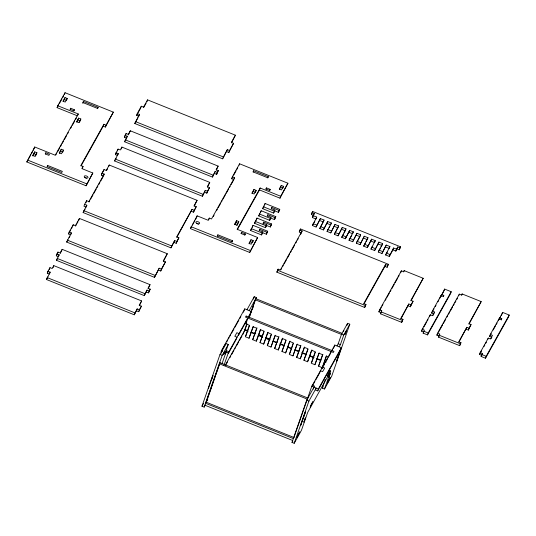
<?xml version="1.0" encoding="UTF-8"?>
<svg xmlns="http://www.w3.org/2000/svg" width="536" height="536" viewBox="0 0 536 536"><rect width="100%" height="100%" fill="white"/><g stroke="black" fill="none" stroke-linecap="round" stroke-linejoin="round"><path stroke-width="0.8" d="M222.554 350.926L222.675 350.443L222.326 350.906M57.761 105.739L65.037 92.708L113.344 112.124L106.074 125.156L103.877 124.272L80.856 165.53L83.047 166.415L81.834 168.585L92.815 173.001L86.088 185.778L26.8 161.946L34.739 146.998L55.235 155.232L78.256 113.974L57.761 105.739L57.097 107.656L77.593 115.89M34.739 146.998L33.266 150.361M32.837 155.949L34.713 151.862L36.91 152.74L36.461 154.02M64.367 94.624L65.037 92.708M64.34 99.488L65.01 97.572L67.208 98.456L66.538 100.373L64.34 99.488L63.127 101.659M45.399 154.066L45.841 152.787L49.506 154.261L48.897 155.346L45.238 153.872L45.841 152.787M47.269 166.783L47.711 165.503L62.35 171.386L61.747 172.471L47.108 166.589L47.711 165.503M70.243 109.552L70.685 108.272L74.35 109.746L73.901 111.019M60.602 151.159L61.265 149.243L63.462 150.12L62.792 152.043L60.602 151.159L59.389 153.329M77.814 115.253L78.256 113.974M82.792 103.361L83.462 101.445L98.101 107.327L97.653 108.607M76.755 122.201L78.638 118.114L80.836 118.999L80.387 120.278M82.383 168.331L83.047 166.415M49.48 274.07L47.289 273.186L47.952 271.27L49.975 267.645L52.173 268.529L53.788 265.635L141.625 300.944L139.34 305.755M49.305 269.568L49.975 267.645M141.625 300.944L139.199 305.286L141.397 306.17L139.373 309.788L137.176 308.904L134.288 314.806L46.451 279.497L50.149 272.147L47.952 271.27M49.707 273.427L50.149 272.147M56.97 253.897L59.161 254.774L58.498 256.697L56.3 255.813L56.97 253.897L57.975 252.088L60.173 252.965L62.196 249.347L150.033 284.656L148.15 288.743M57.312 254.004L57.975 252.088M53.118 267.551L53.788 265.635M150.033 284.656L148.01 288.274L150.207 289.159L149.196 290.968L146.998 290.083L144.311 295.624L56.474 260.315L59.161 254.774M80.996 166.006L103.214 126.188L103.877 124.272M62.196 249.347L60.313 253.434M103.214 126.188L105.404 127.072L106.074 125.156M69.178 232.021L71.375 232.899L70.705 234.822L68.508 233.937L69.178 232.021L73.218 224.778L75.409 225.663L79.449 218.427L167.286 253.736L163.386 261.441M86.088 185.778L92.815 173.001M167.286 253.736L163.246 260.972L165.443 261.856L161.403 269.092L159.205 268.208L154.502 277.367L66.665 242.058L71.375 232.899M72.769 226.058L73.218 224.778M113.344 112.124L105.404 127.072M78.785 220.343L79.449 218.427M84.634 204.316L83.964 206.239L86.162 207.117L86.832 205.201L84.634 204.316L86.651 200.699L88.849 201.583L104.198 174.073L102.001 173.195L101.338 175.111L103.535 175.996L104.198 174.073M85.988 202.615L86.651 200.699M102.001 173.195L104.024 169.577L106.222 170.455L109.25 165.028L197.087 200.337L194.059 205.764L196.25 206.648L194.233 210.266L192.035 209.382L176.686 236.892L178.883 237.776L176.86 241.394L174.669 240.51L170.971 247.853L83.134 212.551L86.832 205.201M104.024 169.577L101.338 175.111M108.801 166.307L109.25 165.028M117.598 155.52L115.401 154.636L116.071 152.72L118.088 149.102L120.285 149.98L121.9 147.085L209.737 182.394L207.452 187.205M117.424 151.018L118.088 149.102M209.737 182.394L207.311 186.736L209.509 187.62L207.492 191.238L205.295 190.36L202.407 196.256L114.57 160.947L118.268 153.604L116.071 152.72M117.82 154.877L118.268 153.604M125.082 135.347L127.28 136.231L126.61 138.147L124.412 137.263L125.082 135.347L126.094 133.538L128.292 134.422L130.308 130.797L218.145 166.106L216.263 170.2M125.424 135.454L126.094 133.538M121.237 149.001L121.9 147.085M218.145 166.106L216.129 169.731L218.32 170.609L217.315 172.418L215.117 171.54L212.43 177.074L124.593 141.765L127.28 136.231M130.308 130.797L128.432 134.891M137.29 113.471L139.487 114.356L138.817 116.272L136.626 115.387L137.29 113.471L141.33 106.229L143.527 107.113L147.567 99.877L235.405 135.186L231.505 142.891M235.405 135.186L231.364 142.422L233.562 143.306L229.522 150.542L227.324 149.665L222.614 158.817L134.777 123.508L139.487 114.356M140.888 107.508L141.33 106.229M146.898 101.793L147.567 99.877M134.288 314.806L137.176 308.904M136.513 310.82L138.703 311.704L139.373 309.788M144.311 295.624L146.998 290.083M141.397 306.17L138.703 311.704M146.335 292.006L148.526 292.884L149.196 290.968M150.207 289.159L148.526 292.884M154.502 277.367L159.205 268.208M158.542 270.131L160.74 271.008L161.403 269.092M165.443 261.856L160.74 271.008M170.971 247.853L174.669 240.51M173.999 242.426L176.197 243.31L176.86 241.394M178.883 237.776L176.197 243.31M176.826 237.361L192.035 209.382M197.087 200.337L194.146 206.327M191.365 211.305L193.563 212.182L194.233 210.266M196.25 206.648L193.563 212.182M232.343 176.833L239.612 163.802L287.926 183.225L280.656 196.25L260.161 188.015L237.133 229.274L257.628 237.515L249.689 252.456L190.401 228.624L197.127 215.847L208.109 220.263L209.321 218.092L211.512 218.976L234.54 177.718L232.343 176.833L231.679 178.749L233.87 179.634M202.407 196.256L205.295 190.36M196.685 217.127L197.127 215.847M204.625 192.277L206.822 193.154L207.492 191.238M212.43 177.074L215.117 171.54M209.509 187.62L206.822 193.154M214.447 173.456L216.645 174.341L217.315 172.418M218.32 170.609L216.645 174.341M222.614 158.817L227.324 149.665M226.654 151.581L228.852 152.459L229.522 150.542M233.562 143.306L228.852 152.459M208.651 220.008L209.321 218.092M234.098 178.997L234.54 177.718M239.17 165.081L239.612 163.802M217.455 236.115L217.897 234.835L232.537 240.718L232.095 241.997M253.206 172.049L253.649 170.776L268.288 176.659L267.846 177.939M235.914 222.547L236.577 220.631L238.775 221.515L238.105 223.432L235.914 222.547L234.701 224.718M253.28 191.426L253.95 189.503L256.148 190.387L255.478 192.303L253.28 191.426L252.067 193.596M241.207 233.696L241.649 232.416L245.314 233.89L244.865 235.17M237.274 229.743L259.491 189.932L260.161 188.015M267.685 231.23L267.082 232.316L259.759 229.375L259.156 230.46L262.814 231.934L261.541 234.935L250.56 230.52L253.046 225.348L267.685 231.23L266.412 234.232L262.024 232.47M252.376 227.264L253.046 225.348M266.05 189.181L266.493 187.901L270.157 189.375L269.709 190.649M271.638 223.981L271.035 225.066L263.712 222.125L263.109 223.21L266.767 224.685L265.494 227.686L254.513 223.271L256.999 218.098L271.638 223.981L270.365 226.989L265.977 225.22M256.335 220.015L256.999 218.098M275.805 216.618L275.196 217.703L267.879 214.762L267.276 215.847L270.935 217.321L269.662 220.323L258.68 215.907L261.166 210.735L275.805 216.618L274.533 219.619L270.137 217.857M250.345 241.642L251.016 239.726L253.213 240.61L252.543 242.527L250.345 241.642L249.133 243.82M260.496 212.651L261.166 210.735M279.759 209.368L279.156 210.46L271.832 207.512L271.229 208.598L274.888 210.072L273.615 213.073L262.633 208.665L265.119 203.486L279.759 209.368L278.486 212.377L274.09 210.608M264.677 204.765L265.119 203.486M249.689 252.456L257.628 237.515M259.317 230.654L259.759 229.375M263.049 224.041L263.712 222.125M267.437 216.042L267.879 214.762M261.541 234.935L262.814 231.934M205.382 404.928L204.169 407.099L201.978 406.221L220.008 354.443L226.065 343.589L228.262 344.467L224.919 354.055L226.741 350.799L228.932 351.683L228.269 353.599L236.349 339.127L237.013 337.204L234.815 336.327L236.838 332.702L239.036 333.586L238.366 335.502L247.505 319.128M208.37 388.513L212.558 376.48M211.854 379.16L213.167 375.394M271.39 208.792L271.832 207.512M265.494 227.686L266.767 224.685M204.169 407.099L222.199 355.328L228.262 344.467M279.43 189.53L281.313 185.436L283.51 186.32L283.062 187.6M307.912 398.054L220.075 362.745L219.465 363.83L206.112 402.181L293.949 437.49M206.722 401.096L215.619 375.528L215.016 376.614M215.887 374.778L220.075 362.745M269.662 220.323L270.935 217.321M273.615 213.073L274.888 210.072M266.412 234.232L267.082 232.316M222.098 363.468L226.132 351.884L228.329 352.768L247.719 318.022L245.716 323.778L249.374 325.252L245.367 336.755L249.026 338.223L253.374 326.404M259.491 189.932L279.986 198.173L280.656 196.25M270.365 226.989L271.035 225.066M274.533 219.619L275.196 217.703M224.028 365.13L228.329 352.768M287.926 183.225L279.986 198.173M244.322 310.143L244.764 308.863L251.357 311.51L248.322 316.937M278.486 212.377L279.156 210.46M253.421 299.061L254.232 296.716L256.429 297.601L255.886 299.162M246.855 321.158L245.716 323.778M243.847 332.407L244.295 331.134M244.744 329.848L246.835 323.831M248.932 317.815L255.216 299.771L341.512 334.457M247.002 324.005L244.898 330.049L225.308 365.15M249.374 317.205L255.297 300.187M252.349 309.319L253.166 306.974M245.977 335.67L249.448 325.694M249.026 338.223L253.032 326.719L256.697 328.193L252.69 339.697L256.349 341.164L260.697 329.345M257.032 327.871L252.69 339.697M299.932 230.065L300.542 228.979L388.379 264.288L387.769 265.374L385.578 264.489L363.763 303.577L365.961 304.461L364.681 307.463L276.851 272.154L278.124 269.152L280.315 270.037L302.13 230.949L299.932 230.065L299.269 231.981L301.46 232.865L300.656 234.312M278.124 269.152L276.851 272.154M256.349 341.164L260.355 329.66L264.014 331.134L260.007 342.638L263.665 344.112L268.013 332.286M264.087 331.583L260.007 342.638M300.093 230.259L300.542 228.979M301.688 232.222L302.13 230.949M263.665 344.112L267.672 332.601L271.337 334.075L267.33 345.579L270.988 347.053L275.33 335.228M312.073 212.578L314.27 213.462L313.6 215.378L311.409 214.494L312.682 211.492L400.519 246.801L399.849 248.717L399.24 249.803L397.049 248.925L395.836 251.096L392.908 249.917L389.27 256.429L385.612 254.962L389.913 246.526L386.255 245.059L381.954 253.488L378.295 252.02L382.597 243.585L378.939 242.111L374.63 250.547L370.972 249.073L375.274 240.644L371.615 239.17L367.314 247.605L363.656 246.131L367.957 237.703L364.299 236.229L359.991 244.664L356.333 243.19L360.634 234.761L356.976 233.287L352.675 241.716L349.016 240.249L353.318 231.813L349.66 230.346L345.352 238.775L341.693 237.307L345.995 228.872L342.337 227.405L338.035 235.833L334.377 234.366L338.678 225.931L335.02 224.457L330.712 232.892L327.054 231.418L331.355 222.989L327.697 221.515L323.396 229.951L319.737 228.477L324.039 220.048L320.381 218.574L316.072 227.009L312.414 225.535L316.716 217.107L313.058 215.633L312.388 217.549L316.052 219.023L316.716 217.107M312.682 211.492L311.409 214.494M271.404 334.524L267.33 345.579M270.988 347.053L274.995 335.549L278.653 337.017L274.646 348.521L278.305 349.995L282.653 338.169M278.995 336.702L274.646 348.521M316.072 227.009L320.381 218.574M278.305 349.995L282.311 338.491L285.976 339.958L281.97 351.469L285.628 352.936L289.969 341.11M323.59 221.328L324.039 220.048M286.043 340.407L281.97 351.469M323.396 229.951L327.697 221.515M285.628 352.936L289.634 341.432L293.293 342.899L289.286 354.41L292.944 355.877L297.292 344.052M331.355 222.989L330.692 224.906L327.027 223.438M289.896 353.325L293.366 343.348M330.712 232.892L335.02 224.457M292.944 355.877L296.951 344.373L300.616 345.847L296.609 357.351L300.267 358.818L304.609 347M334.377 234.366L338.678 225.931M297.48 355.495L300.951 345.526M338.035 235.833L342.337 227.405M300.267 358.818L304.274 347.315L307.932 348.789L303.925 360.293L307.584 361.767L311.932 349.941M344.119 232.966L345.995 228.872M308.006 349.238L303.925 360.293M345.352 238.775L349.66 230.346M307.584 361.767L311.59 350.256L315.255 351.73L311.249 363.234L314.907 364.708L319.248 352.882M353.318 231.813L352.648 233.736L348.99 232.262M311.851 362.148L315.322 352.179M352.675 241.716L356.976 233.287M314.907 364.708L318.913 353.204L322.572 354.671L318.565 366.175L322.223 367.649L326.23 356.145L328.427 357.023M360.192 236.034L360.634 234.761M325.285 379.562L322.304 388.124L324.501 389.002L330.732 371.106L307.704 412.365L301.473 430.261L294.204 443.292L292.006 442.408L306.699 400.225L314.578 386.108L312.381 385.223L311.932 386.503M294.21 436.74L307.302 399.139L219.465 363.83M307.47 398.67L311.771 386.315L331.161 351.569L330.719 352.849M322.913 354.356L318.565 366.175M359.991 244.664L364.299 236.229M294.204 443.292L308.897 401.109L316.166 388.077L315.496 389.994L317.694 390.878L340.722 349.619M313.299 389.109L313.969 387.193M320.012 372.031L320.461 370.751L322.652 371.629L324.675 368.011L322.478 367.133L322.036 368.406M322.833 366.564L326.571 355.824M367.957 237.703L367.287 239.619L363.629 238.145M317.694 390.878L318.364 388.962L341.405 347.656L336.95 360.44L336.347 361.525L340.796 348.742M334.357 346.33L334.799 345.05L341.385 347.703M367.314 247.605L371.615 239.17M336.997 345.934L338.209 343.764L341.546 334.176L347.603 323.315L349.8 324.2L331.771 375.977L324.501 389.002M375.274 240.644L374.61 242.56L370.945 241.086M346.785 325.674L347.603 323.315M339.188 346.819L340.4 344.648L343.743 335.06L349.8 324.2M374.63 250.547L378.939 242.111M381.123 246.949L382.597 243.585M381.954 253.488L386.255 245.059M364.681 307.463L365.961 304.461M389.913 246.526L389.25 248.443L385.585 246.975M363.904 304.046L384.908 266.405L385.578 264.489M389.27 256.429L393.578 248L396.506 249.173L397.712 247.002L399.91 247.887L400.519 246.801M392.908 249.917L393.578 248M384.908 266.405L387.106 267.29L387.769 265.374M388.379 264.288L387.106 267.29M395.836 251.096L396.506 249.173M397.049 248.925L397.712 247.002M399.24 249.803L399.91 247.887M379.548 309.922L381.746 310.806L381.076 312.723L378.885 311.838L379.548 309.922L401.363 270.834L403.561 271.719L404.164 270.633L423.199 278.285L411.005 300.85M423.199 278.285L410.877 300.361L413.068 301.245L411.052 304.863L408.854 303.979L400.774 318.458L402.972 319.335L401.698 322.344L380.473 313.808L381.746 310.806M400.693 272.75L401.363 270.834M403.722 271.913L404.164 270.633M401.698 322.344L402.972 319.335M400.915 318.927L408.854 303.979M408.191 305.895L410.382 306.78L411.052 304.863M413.068 301.245L410.382 306.78M443.58 291.678L440.934 296.428L444.632 289.085L451.218 291.731L450.548 293.648L427.527 334.906L423.132 333.144L423.742 332.059L421.544 331.174L422.207 329.258L430.287 314.779L432.485 315.664L434.502 312.046L432.311 311.161L431.641 313.078L433.838 313.962L433.028 315.409M423.132 333.144L424.405 330.143L422.207 329.258M429.624 316.696L430.287 314.779M434.06 313.325L434.502 312.046M441.597 294.512L443.795 295.396L443.192 296.482L440.994 295.597L439.533 298.934M427.527 334.906L428.19 332.99L451.218 291.731M443.962 291.001L444.632 289.085M443.352 296.676L443.795 295.396M437.53 333.231L439.728 334.116L439.058 336.032L436.867 335.147L437.53 333.231L459.345 294.143L461.543 295.028L462.146 293.942L481.181 301.587L468.987 324.159M481.181 301.587L468.859 323.67L471.057 324.548L469.034 328.173L466.836 327.288L458.762 341.767L460.953 342.645L459.68 345.653L438.455 337.117L439.728 334.116M458.903 295.423L459.345 294.143M461.704 295.215L462.146 293.942M459.68 345.653L460.953 342.645M458.903 342.236L466.836 327.288M466.173 329.205L468.363 330.089L469.034 328.173M471.057 324.548L468.363 330.089M480.196 352.567L482.387 353.445L481.723 355.368L479.526 354.484L480.196 352.567L488.269 338.089L490.467 338.973L492.49 335.355L490.293 334.471L489.623 336.387L491.82 337.271L491.01 338.719M500.43 317.024L498.916 319.737L502.614 312.394L509.2 315.041L508.53 316.957L485.509 358.216L481.114 356.453L482.387 353.445M487.827 339.368L488.269 338.089M498.306 320.823L498.976 318.907L501.173 319.791L501.776 318.706L499.586 317.821M485.509 358.216L486.172 356.299L509.2 315.041M502.165 313.667L502.614 312.394M501.334 319.985L501.776 318.706M221.415 353.117L221.576 352.675M221.958 351.723L222.152 351.281M343.496 331.456L343.871 330.632M26.8 161.946L27.611 160.492M28.415 159.045L30.84 154.703M31.644 153.256L32.455 151.809M57.097 107.656L58.712 104.761M59.523 103.314L61.942 98.966M62.752 97.519L63.556 96.071M34.713 151.862L32.696 155.48L34.887 156.365L36.91 152.74M65.01 97.572L62.987 101.19L65.184 102.075L67.208 98.456M35.436 156.11L36.24 154.663L34.043 153.778M70.685 108.272L70.082 109.357L73.74 110.831L74.35 109.746M83.462 101.445L82.852 102.53L97.492 108.413L98.101 107.327M55.778 154.978L56.588 153.531M57.392 152.083L59.818 147.742M60.628 146.294L61.432 144.847M62.243 143.4L63.456 141.229M64.26 139.782L66.685 135.434M67.496 133.987L68.3 132.539M70.725 128.198L71.529 126.751M72.34 125.303L74.765 120.962M75.569 119.515L76.38 118.067M61.265 149.243L59.248 152.861L61.446 153.745L63.462 150.12M78.638 118.114L76.615 121.732L78.812 122.617L80.836 118.999M79.355 122.362L80.166 120.915L77.968 120.031M56.3 255.813L56.97 254.607M68.508 233.937L70.531 230.319M71.335 228.872L72.146 227.425M47.289 273.186L48.501 271.015M124.412 137.263L125.089 136.057M136.626 115.387L137.43 113.94M138.241 112.493L140.66 108.151M56.474 260.315L57.687 258.144M66.665 242.058L67.878 239.887M69.09 237.716L69.894 236.269M75.549 226.132L76.36 224.685M77.171 223.237L77.975 221.79M83.134 212.551L85.023 209.154M88.989 202.052L89.8 200.605M90.604 199.157L93.029 194.816M93.84 193.369L96.259 189.02M97.07 187.573L97.874 186.126M98.684 184.679L99.897 182.508M100.708 181.061L103.126 176.719M106.691 170.341L107.448 168.981M115.401 154.636L116.614 152.465M46.451 279.497L47.965 276.784M124.593 141.765L126.61 138.147M134.777 123.508L138.013 117.719M143.668 107.582L146.094 103.24M114.57 160.947L116.084 158.234M190.401 228.624L191.613 226.453M192.417 225.006L194.843 220.665M195.653 219.217L196.457 217.77M231.679 178.749L232.885 176.579M233.696 175.131L236.121 170.79M236.925 169.343L237.736 167.895M213.268 216.551L214.078 215.104M216.504 210.762L217.308 209.308M218.119 207.861L220.544 203.519M221.348 202.072L222.159 200.625M222.963 199.178L225.388 194.836M226.199 193.389L228.624 189.041M229.428 187.593L230.239 186.146M231.043 184.699L233.468 180.357M217.897 234.835L217.294 235.92L231.934 241.803L232.537 240.718M253.649 170.776L253.046 171.862L267.685 177.744L268.288 176.659M236.577 220.631L234.56 224.249L236.758 225.133L238.775 221.515M253.95 189.503L251.927 193.127L254.124 194.005L256.148 190.387M236.899 225.602L237.703 224.155M241.649 232.416L241.046 233.502L244.704 234.976L245.314 233.89M266.493 187.901L265.89 188.987L269.548 190.461L270.157 189.375M254.513 223.271L255.967 220.665M262.633 208.665L264.087 206.059M250.56 230.52L251.652 228.564M258.68 215.907L259.772 213.958M251.016 239.726L248.999 243.344L251.19 244.228L253.213 240.61M281.313 185.436L279.29 189.061L281.487 189.938L283.51 186.32M244.764 308.863L221.743 350.122L221.073 352.038L222.688 349.144M223.499 347.697L225.924 343.355M226.728 341.908L227.539 340.454M228.343 339.007L229.153 337.559M229.957 336.112L230.768 334.665M231.579 333.218L233.998 328.876M234.808 327.429L238.848 320.186M239.652 318.739L240.865 316.568M243.29 312.227L244.101 310.78M246.962 309.741L254.232 296.716M249.16 310.625L256.429 297.601M225.468 353.807L226.272 352.353M248.302 317.701L250.687 313.426M210.568 389.397L211.171 388.312M201.978 406.221L203.593 403.327M299.269 231.981L299.872 230.895M225.448 365.626L227.465 362.001M229.89 357.659L230.701 356.212M231.505 354.765L233.93 350.423M234.741 348.976L235.545 347.529M236.356 346.082L238.781 341.734M239.585 340.286L242.011 335.945M242.815 334.498L243.625 333.05M207.78 399.193L205.509 403.266L293.346 438.575L294.083 437.249M280.864 269.782L281.668 268.335M282.479 266.881L283.283 265.434M284.093 263.987L286.519 259.645M287.323 258.198L289.748 253.856M290.559 252.409L291.363 250.962M292.174 249.515L294.592 245.166M295.805 242.996L296.616 241.548M297.426 240.101L298.23 238.654M313.058 215.633L314.27 213.462M312.388 217.549L313.198 216.102M312.414 225.535L313.225 224.088M314.029 222.641L314.84 221.194M319.737 228.477L322.967 222.688M327.054 231.418L328.267 229.247M329.077 227.8L329.881 226.353M341.693 237.307L343.308 234.413M349.016 240.249L351.844 235.183M356.333 243.19L359.971 236.678L356.306 235.204M296.609 357.351L297.212 356.266M363.656 246.131L365.271 243.237M366.075 241.79L366.885 240.342M370.972 249.073L372.185 246.902M378.295 252.02L380.312 248.396M331.771 350.484L334.799 345.05M312.522 385.699L314.94 381.351M315.751 379.903L319.791 372.667M322.203 368.339L322.994 366.925M323.784 365.512L324.595 364.065M325.365 362.684L327.771 358.363M328.521 357.023L330.498 353.485M331.858 351.04L332.615 349.686M333.338 348.393L334.129 346.973M385.612 254.962L387.227 252.067M292.006 442.408L292.817 440.961M322.304 388.124L323.114 386.677M378.885 311.838L381.304 307.497M382.114 306.049L382.918 304.602M385.344 300.26L386.155 298.813M386.959 297.366L389.384 293.018M390.195 291.571L390.999 290.123M391.809 288.676L394.235 284.335M395.039 282.887L397.464 278.546M398.275 277.099L399.079 275.651M380.473 313.808L381.076 312.723M432.311 311.161L440.994 295.597M421.544 331.174L423.159 328.28M423.969 326.833L426.388 322.491M427.199 321.044L428.003 319.597M431.641 313.078L434.013 308.837M435.192 306.713L435.982 305.299M437.959 301.761L438.75 300.348M436.867 335.147L437.671 333.7M438.482 332.253L442.522 325.017M443.326 323.57L445.751 319.221M446.964 317.051L447.774 315.604M448.578 314.156L449.389 312.709M450.193 311.262L452.618 306.92M453.429 305.473L454.233 304.026M455.044 302.572L455.848 301.125M456.659 299.678L457.469 298.23M438.455 337.117L439.058 336.032M490.293 334.471L498.976 318.907M479.526 354.484L481.542 350.866M483.968 346.524L484.779 345.07M485.583 343.623L486.393 342.176M489.623 336.387L491.204 333.56M493.18 330.022L495.545 325.774M496.336 324.36L497.127 322.947M501.187 315.664L501.944 314.31M481.114 356.453L481.723 355.368M135.447 121.592L223.284 156.901M280.643 187.359L282.841 188.237M125.257 139.849L213.094 175.158M319.711 220.49L323.369 221.964M334.35 226.38L338.008 227.847M341.666 229.321L345.331 230.788M378.269 244.034L381.927 245.501M313.084 223.619L316.743 225.087M320.401 226.56L324.059 228.035M327.724 229.502L331.382 230.976M335.04 232.443L338.698 233.917M342.363 235.391L346.022 236.858M349.68 238.332L353.338 239.8M357.003 241.274L360.661 242.741M364.319 244.215L367.977 245.689M371.642 247.156L375.3 248.63M378.959 250.098L382.617 251.572M386.282 253.046L389.94 254.513M263.303 206.742L274.278 211.157M259.35 213.991L270.325 218.407M115.233 159.031L203.07 194.34M255.183 221.355L266.164 225.77M251.23 228.604L262.211 233.019M27.47 160.023L86.758 183.861M191.071 226.708L250.359 250.54M277.514 270.238L365.351 305.547M381.143 311.892L402.368 320.428M439.125 335.201L460.35 343.73M423.802 331.228L428.19 332.99M481.784 354.537L486.172 356.299M83.804 210.628L171.634 245.937M255.826 298.686L342.122 333.372M341.546 334.176L343.743 335.06M338.209 343.764L340.4 344.648M67.335 240.141L155.172 275.45M254.178 332.869L255.719 333.493M258.801 334.725L262.653 336.28M265.735 337.519L268.817 338.752M244.791 329.526L247.873 330.766M250.955 332.005L254.808 333.553M258.66 335.101L262.513 336.655M265.595 337.894L270.218 339.75M273.3 340.99L277.152 342.538M280.234 343.777L284.087 345.325M287.939 346.872L291.792 348.42M294.874 349.66L298.726 351.207M301.808 352.447L306.431 354.309M309.513 355.542L314.136 357.405M317.218 358.644L321.071 360.192M244.242 329.781L248.094 331.328M251.176 332.568L255.029 334.116M258.111 335.355L262.734 337.218M265.816 338.457L269.668 340.005M272.75 341.244L276.603 342.792M279.685 344.032L284.308 345.888M287.39 347.127L291.242 348.675M295.095 350.222L298.947 351.77M302.029 353.01L306.652 354.872M309.734 356.112L313.587 357.659M316.669 358.899L320.521 360.447M324.374 361.994L325.915 362.611M57.144 258.399L144.981 293.708M47.121 277.581L134.958 312.89M311.771 386.315L318.364 388.962M220.008 354.443L222.199 355.328M306.699 400.225L308.897 401.109M204.839 405.183L292.676 440.492M84.983 177.724A1.977 1.025 19.2 0 1 86.423 178.193M196.612 223.519A1.977 1.025 19.2 0 1 198.441 224.249M223.405 354.678L224.852 351.261L223.405 354.678M344.943 334.41L346.39 330.987L344.943 334.41M305.051 412.807L300.596 425.591L305.654 411.722L305.051 412.807M297.761 435.48L297.091 437.396L299.778 431.855L297.761 435.48M304.937 419.011L303.825 422.207L305.54 417.926L304.937 419.011M310.86 405.276L310.19 407.193L312.883 401.652L310.86 405.276M328.233 374.148L327.563 376.064L330.25 370.53L328.233 374.148M329.781 374.497L328.669 377.692L330.384 373.411L329.781 374.497M328.059 381.19L327.389 383.106L330.075 377.572L328.059 381.19M246.131 316.059L245.522 317.145L333.359 352.447L333.968 351.361L246.131 316.059M84.775 177.376A1.977 1.025 19.2 0 0 87.958 177.691A1.977 1.025 19.2 0 0 85.646 175.808A1.977 1.025 19.2 0 0 84.775 177.376M196.404 223.164A1.977 1.025 19.2 0 0 199.586 223.485A1.977 1.025 19.2 0 0 197.281 221.596A1.977 1.025 19.2 0 0 196.404 223.164"/></g></svg>
